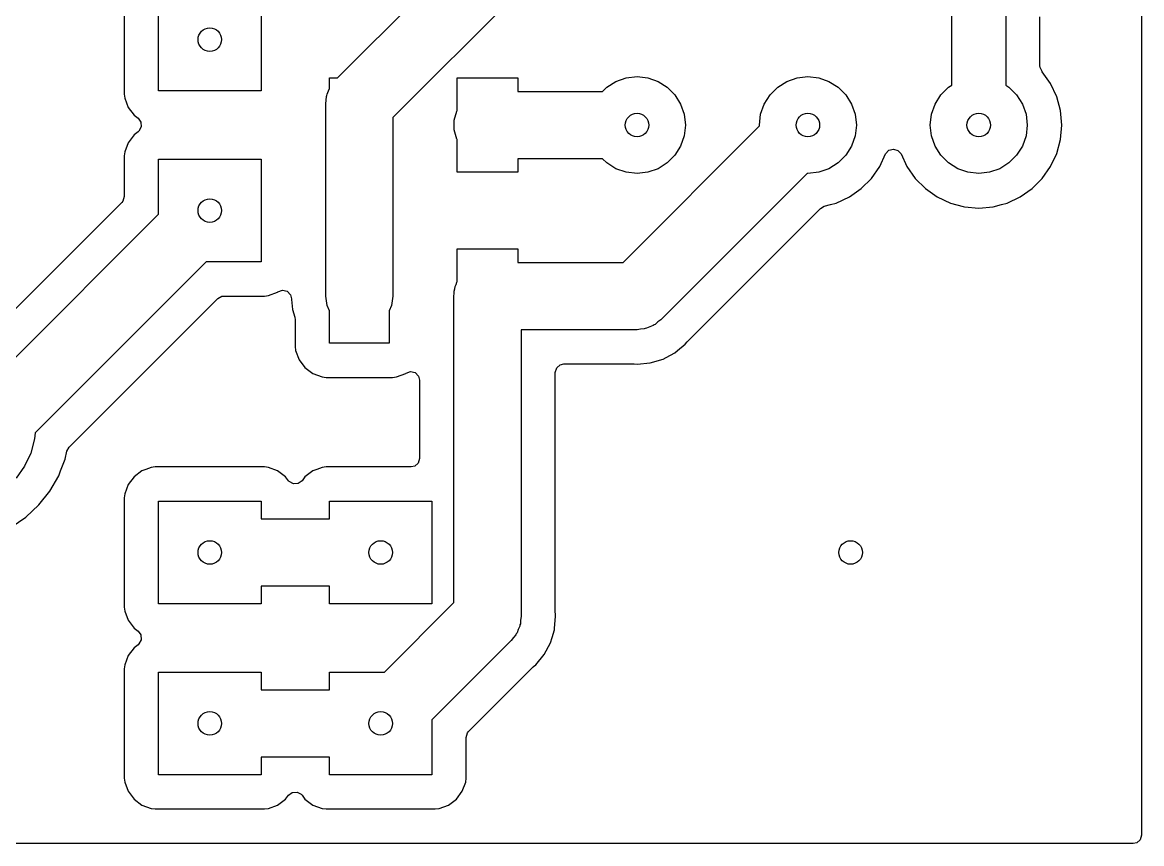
# Model space of a CAD drawing. Extents: x 0.03 to 2.37, y 0.03 to 1.57.
# Drawn here: x 1.715 to 2.37, y 0.03 to 0.51 of the extents above; entities that cross this region are included whole.
import ezdxf

# ---------------------------------------------------------------- set-up
doc = ezdxf.new("R2010")
doc.units = 0
doc.header["$MEASUREMENT"] = 0
doc.layers.add('BLACK', color=7, linetype='CONTINUOUS')

msp = doc.modelspace()

# ---------------------------------------------------------------- linework, layer by layer
at = {"layer": 'BLACK', "linetype": 'CONTINUOUS'}
for p, q in [((2.3703, 1.56533), (2.3703, 0.03467)), ((1.89972, 0.47756), (2.00531, 0.58315)), ((2.02528, 0.54744), (1.93219, 0.45435)), ((1.77498, 0.53192), (1.77498, 0.46808)), ((1.795, 0.47), (1.795, 0.53)), ((1.855, 0.53), (1.855, 0.47)), ((2.25925, 0.47337), (2.25925, 0.52244)), ((2.29075, 0.52244), (2.29075, 0.47337)), ((2.31077, 0.48469), (2.31077, 0.51324)), ((2.31088, 0.48363), (2.31077, 0.48469)), ((2.06869, 0.47764), (2.075, 0.47835)), ((2.075, 0.47835), (2.08131, 0.47764)), ((2.16869, 0.47764), (2.175, 0.47835)), ((2.175, 0.47835), (2.18131, 0.47764)), ((2.3121, 0.48141), (2.31088, 0.48363)), ((2.31205, 0.48137), (2.3121, 0.48141)), ((2.31219, 0.48121), (2.31205, 0.48137)), ((2.31705, 0.47428), (2.31219, 0.48121)), ((1.895, 0.47134), (1.895, 0.47756)), ((1.895, 0.47756), (1.89972, 0.47756)), ((1.9698, 0.4585), (1.9698, 0.47756)), ((1.9698, 0.47756), (2.0052, 0.47756)), ((2.0052, 0.47756), (2.0052, 0.46969)), ((2.05485, 0.46969), (2.05733, 0.47216)), ((2.05733, 0.47216), (2.0627, 0.47554)), ((2.0627, 0.47554), (2.06869, 0.47764)), ((2.08131, 0.47764), (2.0873, 0.47554)), ((2.0873, 0.47554), (2.09267, 0.47216)), ((2.09267, 0.47216), (2.09716, 0.46767)), ((2.15284, 0.46767), (2.15733, 0.47216)), ((2.15733, 0.47216), (2.1627, 0.47554)), ((2.1627, 0.47554), (2.16869, 0.47764)), ((2.18131, 0.47764), (2.1873, 0.47554)), ((2.1873, 0.47554), (2.19267, 0.47216)), ((2.19267, 0.47216), (2.19716, 0.46767)), ((2.25284, 0.46767), (2.25733, 0.47216)), ((2.25733, 0.47216), (2.25925, 0.47337)), ((2.29075, 0.47337), (2.29267, 0.47216)), ((2.29267, 0.47216), (2.29716, 0.46767)), ((2.32062, 0.46661), (2.31705, 0.47428)), ((2.31705, 0.47428), (2.31705, 0.47428)), ((1.77498, 0.46808), (1.77524, 0.4657)), ((1.77524, 0.4657), (1.77524, 0.4657)), ((1.77524, 0.4657), (1.77725, 0.46031)), ((1.855, 0.47), (1.795, 0.47)), ((1.89311, 0.46458), (1.89326, 0.46668)), ((1.89326, 0.46668), (1.89351, 0.46735)), ((1.89351, 0.46735), (1.89361, 0.46805)), ((1.89361, 0.46805), (1.89449, 0.46996)), ((1.89449, 0.46996), (1.895, 0.47134)), ((2.0052, 0.46969), (2.05485, 0.46969)), ((2.09716, 0.46767), (2.10054, 0.4623)), ((2.14946, 0.4623), (2.15284, 0.46767)), ((2.19716, 0.46767), (2.20054, 0.4623)), ((2.24946, 0.4623), (2.25284, 0.46767)), ((2.29716, 0.46767), (2.30054, 0.4623)), ((2.32281, 0.45843), (2.32062, 0.46661)), ((1.77725, 0.46031), (1.77725, 0.46031)), ((1.77725, 0.46031), (1.7807, 0.4557)), ((1.89281, 0.4625), (1.89311, 0.46458)), ((1.89281, 0.45), (1.89281, 0.4625)), ((1.96959, 0.45818), (1.9698, 0.4585)), ((2.10054, 0.4623), (2.10264, 0.45631)), ((2.14736, 0.45631), (2.14946, 0.4623)), ((2.20054, 0.4623), (2.20264, 0.45631)), ((2.24736, 0.45631), (2.24946, 0.4623)), ((2.30054, 0.4623), (2.30264, 0.45631)), ((1.7807, 0.4557), (1.78301, 0.45397)), ((1.78301, 0.45397), (1.78468, 0.45173)), ((1.93219, 0.45435), (1.93219, 0.45)), ((1.96802, 0.4528), (1.96959, 0.45818)), ((1.96802, 0.4472), (1.96802, 0.4528)), ((2.10264, 0.45631), (2.10335, 0.45)), ((2.14665, 0.45), (2.14736, 0.45631)), ((2.20264, 0.45631), (2.20335, 0.45)), ((2.24665, 0.45), (2.24736, 0.45631)), ((2.30264, 0.45631), (2.30335, 0.45)), ((2.32355, 0.45), (2.32281, 0.45843)), ((1.78301, 0.44603), (1.7807, 0.4443)), ((1.78354, 0.44649), (1.78301, 0.44603)), ((1.78488, 0.44895), (1.78354, 0.44649)), ((1.78468, 0.45173), (1.78488, 0.44895)), ((1.89281, 0.35), (1.89281, 0.45)), ((1.93219, 0.45), (1.93219, 0.35)), ((1.96959, 0.44182), (1.96802, 0.4472)), ((2.06685, 0.36969), (2.1467, 0.44954)), ((2.10335, 0.45), (2.10264, 0.44369)), ((2.1467, 0.44954), (2.14665, 0.45)), ((2.20335, 0.45), (2.20264, 0.44369)), ((2.24736, 0.44369), (2.24665, 0.45)), ((2.30335, 0.45), (2.30264, 0.44369)), ((2.32281, 0.44157), (2.32355, 0.45)), ((1.77725, 0.43969), (1.77524, 0.4343)), ((1.7807, 0.4443), (1.77725, 0.43969)), ((1.77725, 0.43969), (1.77725, 0.43969)), ((1.9698, 0.4415), (1.96959, 0.44182)), ((1.9698, 0.42244), (1.9698, 0.4415)), ((2.10264, 0.44369), (2.10054, 0.4377)), ((2.20264, 0.44369), (2.20054, 0.4377)), ((2.24946, 0.4377), (2.24736, 0.44369)), ((2.30264, 0.44369), (2.30054, 0.4377)), ((2.32062, 0.43339), (2.32281, 0.44157)), ((1.77524, 0.4343), (1.77498, 0.43192)), ((1.77524, 0.4343), (1.77524, 0.4343)), ((2.09716, 0.43233), (2.09267, 0.42784)), ((2.10054, 0.4377), (2.09716, 0.43233)), ((2.19716, 0.43233), (2.19267, 0.42784)), ((2.20054, 0.4377), (2.19716, 0.43233)), ((2.21705, 0.42572), (2.2205, 0.43314)), ((2.2205, 0.43314), (2.22235, 0.43524)), ((2.22235, 0.43524), (2.22504, 0.436)), ((2.22504, 0.436), (2.22771, 0.4352)), ((2.22771, 0.4352), (2.2295, 0.43314)), ((2.2295, 0.43314), (2.23295, 0.42572)), ((2.25284, 0.43233), (2.24946, 0.4377)), ((2.25733, 0.42784), (2.25284, 0.43233)), ((2.29716, 0.43233), (2.29267, 0.42784)), ((2.30054, 0.4377), (2.29716, 0.43233)), ((2.31705, 0.42572), (2.32062, 0.43339)), ((1.77498, 0.43192), (1.77498, 0.40819)), ((1.795, 0.39784), (1.795, 0.43)), ((1.795, 0.43), (1.855, 0.43)), ((1.855, 0.43), (1.855, 0.37)), ((2.05485, 0.43031), (2.0052, 0.43031)), ((2.0052, 0.43031), (2.0052, 0.42244)), ((2.05733, 0.42784), (2.05485, 0.43031)), ((2.0627, 0.42446), (2.05733, 0.42784)), ((2.09267, 0.42784), (2.0873, 0.42446)), ((2.19267, 0.42784), (2.1873, 0.42446)), ((2.2627, 0.42446), (2.25733, 0.42784)), ((2.29267, 0.42784), (2.2873, 0.42446)), ((2.0052, 0.42244), (1.9698, 0.42244)), ((2.06869, 0.42236), (2.0627, 0.42446)), ((2.075, 0.42165), (2.06869, 0.42236)), ((2.08131, 0.42236), (2.075, 0.42165)), ((2.0873, 0.42446), (2.08131, 0.42236)), ((2.17454, 0.4217), (2.08892, 0.33608)), ((2.175, 0.42165), (2.17454, 0.4217)), ((2.18131, 0.42236), (2.175, 0.42165)), ((2.1873, 0.42446), (2.18131, 0.42236)), ((2.21219, 0.41879), (2.21705, 0.42572)), ((2.23295, 0.42572), (2.23781, 0.41879)), ((2.26869, 0.42236), (2.2627, 0.42446)), ((2.275, 0.42165), (2.26869, 0.42236)), ((2.28131, 0.42236), (2.275, 0.42165)), ((2.2873, 0.42446), (2.28131, 0.42236)), ((2.31219, 0.41879), (2.31705, 0.42572)), ((2.19928, 0.40795), (2.20621, 0.41281)), ((2.20621, 0.41281), (2.21219, 0.41879)), ((2.20621, 0.41281), (2.20621, 0.41281)), ((2.21219, 0.41879), (2.21219, 0.41879)), ((2.23781, 0.41879), (2.23781, 0.41879)), ((2.23781, 0.41879), (2.24379, 0.41281)), ((2.24379, 0.41281), (2.24379, 0.41281)), ((2.24379, 0.41281), (2.25072, 0.40795)), ((2.29928, 0.40795), (2.30621, 0.41281)), ((2.30621, 0.41281), (2.31219, 0.41879)), ((2.30621, 0.41281), (2.30621, 0.41281)), ((2.31219, 0.41879), (2.31219, 0.41879)), ((1.77498, 0.40819), (1.77419, 0.4055)), ((2.19161, 0.40438), (2.19928, 0.40795)), ((2.25072, 0.40795), (2.25839, 0.40438)), ((2.29161, 0.40438), (2.29928, 0.40795)), ((1.77353, 0.40468), (1.70801, 0.33916)), ((1.77419, 0.4055), (1.77353, 0.40468)), ((2.10463, 0.32348), (2.18236, 0.40121)), ((2.18236, 0.40121), (2.18459, 0.4025)), ((2.18459, 0.4025), (2.18821, 0.40347)), ((2.18821, 0.40347), (2.19161, 0.40438)), ((2.19161, 0.40438), (2.19161, 0.40438)), ((2.25839, 0.40438), (2.25839, 0.40438)), ((2.25839, 0.40438), (2.26586, 0.40238)), ((2.26586, 0.40238), (2.26657, 0.40219)), ((2.26657, 0.40219), (2.275, 0.40145)), ((2.275, 0.40145), (2.28343, 0.40219)), ((2.28343, 0.40219), (2.28821, 0.40347)), ((2.28821, 0.40347), (2.29161, 0.40438)), ((2.29161, 0.40438), (2.29161, 0.40438)), ((1.70775, 0.31059), (1.795, 0.39784)), ((1.9698, 0.3585), (1.9698, 0.37756)), ((1.9698, 0.37756), (2.0052, 0.37756)), ((2.0052, 0.37756), (2.0052, 0.36969)), ((1.82284, 0.37), (1.72279, 0.26995)), ((1.855, 0.37), (1.82284, 0.37)), ((2.0052, 0.36969), (2.06685, 0.36969)), ((1.96802, 0.3528), (1.96841, 0.35415)), ((1.96841, 0.35415), (1.96861, 0.35555)), ((1.96861, 0.35555), (1.9692, 0.35683)), ((1.9692, 0.35683), (1.96959, 0.35818)), ((1.96959, 0.35818), (1.9698, 0.3585)), ((1.74275, 0.2616), (1.82968, 0.34853)), ((1.82968, 0.34853), (1.83213, 0.34987)), ((1.83213, 0.34987), (1.83319, 0.34998)), ((1.83319, 0.34998), (1.85692, 0.34998)), ((1.85692, 0.34998), (1.8593, 0.35024)), ((1.8593, 0.35024), (1.86469, 0.35225)), ((1.8593, 0.35024), (1.8593, 0.35024)), ((1.86469, 0.35225), (1.86486, 0.35237)), ((1.86469, 0.35225), (1.86469, 0.35225)), ((1.86486, 0.35237), (1.86748, 0.35335)), ((1.86748, 0.35335), (1.87021, 0.35276)), ((1.87021, 0.35276), (1.87219, 0.35078)), ((1.87219, 0.35078), (1.8728, 0.3484)), ((1.8728, 0.3484), (1.8728, 0.34805)), ((1.8728, 0.34805), (1.87337, 0.34222)), ((1.89361, 0.34445), (1.89281, 0.35)), ((1.93219, 0.35), (1.93139, 0.34445)), ((1.96781, 0.35), (1.96802, 0.35139)), ((1.96781, 0.17065), (1.96781, 0.35)), ((1.96802, 0.35139), (1.96802, 0.3528)), ((1.87337, 0.34222), (1.87477, 0.33761)), ((1.895, 0.34142), (1.89361, 0.34445)), ((1.895, 0.32244), (1.895, 0.34142)), ((1.93139, 0.34445), (1.93, 0.34142)), ((1.93, 0.34142), (1.93, 0.32244)), ((1.87477, 0.33761), (1.87498, 0.33617)), ((1.87498, 0.33617), (1.87498, 0.32053)), ((2.08723, 0.33482), (2.08564, 0.33344)), ((2.08892, 0.33608), (2.08723, 0.33482)), ((2.075, 0.33031), (2.00719, 0.33031)), ((2.00719, 0.33031), (2.00719, 0.1625)), ((2.07708, 0.33061), (2.075, 0.33031)), ((2.07918, 0.33076), (2.07708, 0.33061)), ((2.07985, 0.33101), (2.07918, 0.33076)), ((2.08055, 0.33111), (2.07985, 0.33101)), ((2.08246, 0.33199), (2.08055, 0.33111)), ((2.08443, 0.33272), (2.08246, 0.33199)), ((2.085, 0.33315), (2.08443, 0.33272)), ((2.08564, 0.33344), (2.085, 0.33315)), ((1.93, 0.32244), (1.895, 0.32244)), ((2.09877, 0.31814), (2.10321, 0.32179)), ((2.10321, 0.32179), (2.1043, 0.32312)), ((2.1043, 0.32312), (2.10463, 0.32348)), ((1.87498, 0.32053), (1.87524, 0.31814)), ((1.87524, 0.31814), (1.87524, 0.31814)), ((1.87524, 0.31814), (1.87725, 0.31275)), ((2.09208, 0.31411), (2.09717, 0.31683)), ((2.09717, 0.31683), (2.09877, 0.31814)), ((1.87725, 0.31275), (1.87725, 0.31275)), ((1.87725, 0.31275), (1.8807, 0.30814)), ((1.8807, 0.30814), (1.88531, 0.30469)), ((2.0272, 0.30533), (2.02799, 0.30802)), ((2.02799, 0.30802), (2.0301, 0.30985)), ((2.0301, 0.30985), (2.03217, 0.3103)), ((2.03217, 0.3103), (2.07281, 0.3103)), ((2.07281, 0.3103), (2.07329, 0.31027)), ((2.07329, 0.31027), (2.075, 0.3101)), ((2.075, 0.3101), (2.08278, 0.31087)), ((2.075, 0.3101), (2.075, 0.3101)), ((2.075, 0.3101), (2.075, 0.3101)), ((2.08278, 0.31087), (2.09027, 0.31314)), ((2.08278, 0.31087), (2.08278, 0.31087)), ((2.09027, 0.31314), (2.09208, 0.31411)), ((2.09027, 0.31314), (2.09027, 0.31314)), ((1.88531, 0.30469), (1.88531, 0.30469)), ((1.88531, 0.30469), (1.8907, 0.30268)), ((1.8907, 0.30268), (1.8907, 0.30268)), ((1.8907, 0.30268), (1.89308, 0.30242)), ((1.89308, 0.30242), (1.89309, 0.30242)), ((1.89309, 0.30242), (1.93192, 0.30242)), ((1.93192, 0.30242), (1.9343, 0.30268)), ((1.9343, 0.30268), (1.93969, 0.30469)), ((1.9343, 0.30268), (1.9343, 0.30268)), ((1.93969, 0.30469), (1.93986, 0.30482)), ((1.93969, 0.30469), (1.93969, 0.30469)), ((1.93986, 0.30482), (1.94248, 0.30579)), ((1.94248, 0.30579), (1.94521, 0.3052)), ((1.94521, 0.3052), (1.94719, 0.30322)), ((1.94719, 0.30322), (1.9478, 0.30084)), ((2.0272, 0.16469), (2.0272, 0.30533)), ((1.9478, 0.30084), (1.9478, 0.25498)), ((1.72279, 0.26995), (1.72248, 0.26645)), ((1.72248, 0.26645), (1.72026, 0.25817)), ((1.72026, 0.25817), (1.71664, 0.25039)), ((1.74036, 0.25454), (1.74142, 0.25919)), ((1.74142, 0.25919), (1.74275, 0.2616)), ((1.71664, 0.25039), (1.71171, 0.24337)), ((1.73769, 0.24775), (1.74036, 0.25454)), ((1.7907, 0.24976), (1.78763, 0.24862)), ((1.79308, 0.25002), (1.7907, 0.24976)), ((1.7907, 0.24976), (1.7907, 0.24976)), ((1.79309, 0.25002), (1.79308, 0.25002)), ((1.79308, 0.25002), (1.79308, 0.25002)), ((1.85691, 0.25002), (1.79309, 0.25002)), ((1.85692, 0.25002), (1.85691, 0.25002)), ((1.8593, 0.24976), (1.85692, 0.25002)), ((1.85692, 0.25002), (1.85692, 0.25002)), ((1.86469, 0.24775), (1.8593, 0.24976)), ((1.8593, 0.24976), (1.8593, 0.24976)), ((1.8593, 0.24976), (1.8593, 0.24976)), ((1.8907, 0.24976), (1.88763, 0.24862)), ((1.89308, 0.25002), (1.8907, 0.24976)), ((1.8907, 0.24976), (1.8907, 0.24976)), ((1.89309, 0.25002), (1.89308, 0.25002)), ((1.89308, 0.25002), (1.89308, 0.25002)), ((1.94283, 0.25002), (1.89309, 0.25002)), ((1.9449, 0.25047), (1.94283, 0.25002)), ((1.94701, 0.2523), (1.9449, 0.25047)), ((1.9478, 0.25498), (1.94701, 0.2523)), ((1.73138, 0.23589), (1.73657, 0.24488)), ((1.73657, 0.24488), (1.73769, 0.24775)), ((1.73657, 0.24488), (1.73657, 0.24488)), ((1.7807, 0.2443), (1.77725, 0.23969)), ((1.78531, 0.24775), (1.7807, 0.2443)), ((1.78763, 0.24862), (1.78531, 0.24775)), ((1.78531, 0.24775), (1.78531, 0.24775)), ((1.78531, 0.24775), (1.78531, 0.24775)), ((1.8693, 0.2443), (1.86469, 0.24775)), ((1.87103, 0.24199), (1.8693, 0.2443)), ((1.8807, 0.2443), (1.87897, 0.24199)), ((1.88531, 0.24775), (1.8807, 0.2443)), ((1.8807, 0.2443), (1.8807, 0.2443)), ((1.8807, 0.2443), (1.8807, 0.2443)), ((1.88763, 0.24862), (1.88531, 0.24775)), ((1.88531, 0.24775), (1.88531, 0.24775)), ((1.88531, 0.24775), (1.88531, 0.24775)), ((1.72491, 0.22778), (1.73138, 0.23589)), ((1.73138, 0.23589), (1.73138, 0.23589)), ((1.77725, 0.23969), (1.77524, 0.2343)), ((1.77725, 0.23969), (1.77725, 0.23969)), ((1.87149, 0.24146), (1.87103, 0.24199)), ((1.87395, 0.24012), (1.87149, 0.24146)), ((1.87673, 0.24032), (1.87395, 0.24012)), ((1.87897, 0.24199), (1.87673, 0.24032)), ((1.77524, 0.2343), (1.77498, 0.23192)), ((1.77498, 0.23192), (1.77498, 0.16808)), ((1.77524, 0.2343), (1.77524, 0.2343)), ((1.795, 0.17), (1.795, 0.23)), ((1.795, 0.23), (1.855, 0.23)), ((1.855, 0.23), (1.855, 0.21969)), ((1.895, 0.21969), (1.895, 0.23)), ((1.895, 0.23), (1.955, 0.23)), ((1.955, 0.23), (1.955, 0.17)), ((1.7173, 0.22072), (1.72491, 0.22778)), ((1.70873, 0.21488), (1.7173, 0.22072)), ((1.7173, 0.22072), (1.7173, 0.22072)), ((1.7173, 0.22072), (1.7173, 0.22072)), ((1.855, 0.21969), (1.895, 0.21969)), ((1.895, 0.18031), (1.855, 0.18031)), ((1.855, 0.18031), (1.855, 0.17)), ((1.895, 0.17), (1.895, 0.18031)), ((1.92716, 0.13), (1.96781, 0.17065)), ((1.77498, 0.16808), (1.77524, 0.1657)), ((1.77524, 0.1657), (1.77524, 0.1657)), ((1.77524, 0.1657), (1.77725, 0.16031)), ((1.855, 0.17), (1.795, 0.17)), ((1.955, 0.17), (1.895, 0.17)), ((2.02723, 0.16421), (2.0272, 0.16469)), ((2.0274, 0.1625), (2.02723, 0.16421)), ((1.77725, 0.16031), (1.77725, 0.16031)), ((1.77725, 0.16031), (1.7807, 0.1557)), ((2.00649, 0.15765), (2.00639, 0.15695)), ((2.00674, 0.15832), (2.00649, 0.15765)), ((2.00689, 0.16042), (2.00674, 0.15832)), ((2.00719, 0.1625), (2.00689, 0.16042)), ((2.02673, 0.1557), (2.0274, 0.1625)), ((2.0274, 0.1625), (2.0274, 0.1625)), ((1.7807, 0.1557), (1.78301, 0.15397)), ((1.78301, 0.15397), (1.78468, 0.15173)), ((1.78468, 0.15173), (1.78488, 0.14895)), ((2.00406, 0.15186), (2.00268, 0.15027)), ((2.00435, 0.1525), (2.00406, 0.15186)), ((2.00478, 0.15307), (2.00435, 0.1525)), ((2.00551, 0.15504), (2.00478, 0.15307)), ((2.00639, 0.15695), (2.00551, 0.15504)), ((2.02527, 0.15024), (2.02663, 0.15472)), ((2.02663, 0.15472), (2.02673, 0.1557)), ((1.7807, 0.1443), (1.77725, 0.13969)), ((1.78301, 0.14603), (1.7807, 0.1443)), ((1.78354, 0.14649), (1.78301, 0.14603)), ((1.78488, 0.14895), (1.78354, 0.14649)), ((2.00142, 0.14858), (1.955, 0.10216)), ((2.00268, 0.15027), (2.00142, 0.14858)), ((2.02067, 0.14033), (2.02436, 0.14723)), ((2.02436, 0.14723), (2.02527, 0.15024)), ((1.77725, 0.13969), (1.77524, 0.1343)), ((1.77725, 0.13969), (1.77725, 0.13969)), ((2.01571, 0.13429), (2.02067, 0.14033)), ((1.77524, 0.1343), (1.77498, 0.13192)), ((1.77498, 0.13192), (1.77498, 0.06808)), ((1.77524, 0.1343), (1.77524, 0.1343)), ((1.97647, 0.09532), (2.01402, 0.13287)), ((2.01402, 0.13287), (2.01438, 0.1332)), ((2.01438, 0.1332), (2.01444, 0.13324)), ((2.01444, 0.13324), (2.01571, 0.13429)), ((1.795, 0.07), (1.795, 0.13)), ((1.795, 0.13), (1.855, 0.13)), ((1.855, 0.13), (1.855, 0.11969)), ((1.895, 0.11969), (1.895, 0.13)), ((1.895, 0.13), (1.92716, 0.13)), ((1.855, 0.11969), (1.895, 0.11969)), ((1.955, 0.10216), (1.955, 0.07)), ((1.97502, 0.09181), (1.97581, 0.0945)), ((1.97502, 0.06809), (1.97502, 0.09181)), ((1.97581, 0.0945), (1.97647, 0.09532)), ((1.895, 0.08031), (1.855, 0.08031)), ((1.855, 0.08031), (1.855, 0.07)), ((1.895, 0.07), (1.895, 0.08031)), ((1.77498, 0.06808), (1.77524, 0.0657)), ((1.77524, 0.0657), (1.77524, 0.0657)), ((1.77524, 0.0657), (1.77725, 0.06031)), ((1.855, 0.07), (1.795, 0.07)), ((1.955, 0.07), (1.895, 0.07)), ((1.97275, 0.06031), (1.97476, 0.0657)), ((1.97476, 0.0657), (1.97502, 0.06808)), ((1.97476, 0.0657), (1.97476, 0.0657)), ((1.97502, 0.06808), (1.97502, 0.06809)), ((1.77725, 0.06031), (1.77725, 0.06031)), ((1.77725, 0.06031), (1.7807, 0.0557)), ((1.87103, 0.05801), (1.87327, 0.05968)), ((1.87327, 0.05968), (1.87605, 0.05988)), ((1.87605, 0.05988), (1.87851, 0.05854)), ((1.9693, 0.0557), (1.97275, 0.06031)), ((1.97275, 0.06031), (1.97275, 0.06031)), ((1.7807, 0.0557), (1.78531, 0.05225)), ((1.86469, 0.05225), (1.8693, 0.0557)), ((1.8693, 0.0557), (1.87103, 0.05801)), ((1.87851, 0.05854), (1.87897, 0.05801)), ((1.87897, 0.05801), (1.8807, 0.0557)), ((1.8807, 0.0557), (1.88531, 0.05225)), ((1.96469, 0.05225), (1.9693, 0.0557)), ((1.78531, 0.05225), (1.78531, 0.05225)), ((1.78531, 0.05225), (1.7907, 0.05024)), ((1.7907, 0.05024), (1.7907, 0.05024)), ((1.7907, 0.05024), (1.79308, 0.04998)), ((1.79308, 0.04998), (1.79309, 0.04998)), ((1.79309, 0.04998), (1.85692, 0.04998)), ((1.85692, 0.04998), (1.8593, 0.05024)), ((1.8593, 0.05024), (1.86469, 0.05225)), ((1.8593, 0.05024), (1.8593, 0.05024)), ((1.86469, 0.05225), (1.86469, 0.05225)), ((1.88531, 0.05225), (1.88531, 0.05225)), ((1.88531, 0.05225), (1.8907, 0.05024)), ((1.8907, 0.05024), (1.8907, 0.05024)), ((1.8907, 0.05024), (1.89308, 0.04998)), ((1.89308, 0.04998), (1.89309, 0.04998)), ((1.89309, 0.04998), (1.95692, 0.04998)), ((1.95692, 0.04998), (1.9593, 0.05024)), ((1.9593, 0.05024), (1.96469, 0.05225)), ((1.9593, 0.05024), (1.9593, 0.05024)), ((1.96469, 0.05225), (1.96469, 0.05225)), ((2.3703, 0.03467), (2.36951, 0.03198)), ((2.36533, 0.0297), (0.03467, 0.0297)), ((2.3674, 0.03015), (2.36533, 0.0297)), ((2.36951, 0.03198), (2.3674, 0.03015))]:
    msp.add_line(p, q, dxfattribs=at)
at = {"layer": 'BLACK'}
for centre in [(1.825, 0.5), (2.075, 0.45), (2.175, 0.45), (2.275, 0.45), (1.825, 0.4), (1.825, 0.2), (1.925, 0.2), (2.2, 0.2), (1.825, 0.1), (1.925, 0.1)]:
    msp.add_circle(centre, 0.00689, dxfattribs=at)

doc.saveas('drawing.dxf')
